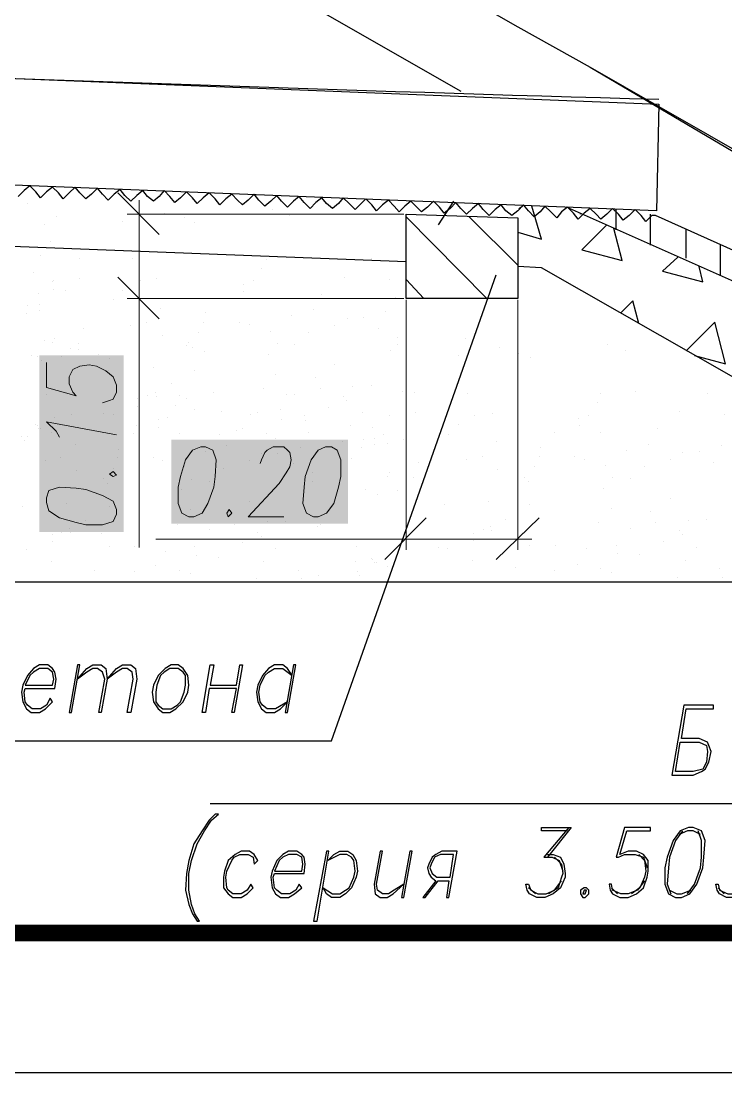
# Model space of a CAD drawing. Header units: millimetres. Extents: x 4241 to 6572, y 870 to 1291.
# Drawn here: x 5366.19 to 5391.34, y 870.65 to 908.21 of the extents above; entities that cross this region are included whole.
import ezdxf
from ezdxf.enums import TextEntityAlignment as Align

# ---------------------------------------------------------------- set-up
doc = ezdxf.new("R2010")
doc.units = ezdxf.units.MM
for name, color, linetype in [('_Штамп_рамка', 7, 'Continuous'), ('PDF _0', 7, 'Continuous'), ('PDF _ДО_Штриховка', 7, 'Continuous'), ('PDF _ОВПД_Основная линия', 7, 'Continuous')]:
    doc.layers.add(name, color=color, linetype=linetype)
doc.styles.add('Romans_2.5', font='romans.shx', dxfattribs={"width": 0.75, "height": 2.5})

# ---------------------------------------------------------------- blocks, each defined once
blk = doc.blocks.new('*U779')
blk.add_lwpolyline([(0, 0), (0, 420), (1189, 420), (1189, 0), (0, 0)])
at = {"const_width": 0.6}
blk.add_lwpolyline([(20, 5), (20, 415), (1184, 415), (1184, 5), (20, 5)], dxfattribs=at)
at = {"style": 'Romans_2.5', "width": 0.75}
blk.add_attdef('ФОРМАТ', text='', height=2.5, dxfattribs=at).set_placement((1149, 2.5), align=Align.MIDDLE_LEFT)

msp = doc.modelspace()

# ---------------------------------------------------------------- linework, layer by layer
at = {"layer": 'PDF _0', "lineweight": 30}
for points in [[(5386.4884, 906.5576), (5393.3889, 902.4935), (5394.1086, 902.1971), (5392.4999, 898.514), (5385.6417, 901.5621)], [(5379.9265, 899.6147), (5322.1395, 901.8584)], [(5392.8809, 899.4454), (5388.8168, 901.2658)], [(5404.396, 888.1843), (5384.7526, 899.403), (5383.9059, 899.4454)]]:
    msp.add_lwpolyline(points, dxfattribs=at)
at = {"layer": 'PDF _0', "color": 5, "lineweight": 18}
for points in [[(5371.1208, 900.5884), (5369.6391, 902.0701)], [(5370.4011, 901.8161), (5370.4011, 898.3023), (5370.4011, 889.412)], [(5379.8418, 901.3081), (5369.9778, 901.3081)], [(5369.6391, 899.0643), (5371.1208, 897.5826)], [(5379.8418, 898.3023), (5369.9778, 898.3023)], [(5379.9265, 898.26), (5379.9265, 889.3273)], [(5383.9059, 898.26), (5383.9059, 889.3273)], [(5367.099, 896.0162), (5367.099, 895.1272), (5368.1574, 894.8309), (5368.0304, 894.9579), (5367.9034, 895.2542), (5367.9034, 895.5082), (5368.0304, 895.7622), (5368.2844, 895.8892), (5368.6231, 895.9316), (5368.8771, 895.8892), (5369.2158, 895.7199), (5369.4698, 895.5082), (5369.5968, 895.2119), (5369.5968, 894.9579), (5369.4698, 894.7039), (5369.3428, 894.6615), (5369.0888, 894.5769)], [(5367.5647, 893.3492), (5367.4377, 893.5608), (5367.099, 893.8995), (5369.5968, 893.4338)], [(5374.7193, 892.4178), (5374.7616, 892.5448), (5374.8886, 892.7988), (5374.9733, 892.8835), (5375.185, 893.0105), (5375.566, 893.0105), (5375.693, 892.8835), (5375.7777, 892.7988), (5375.82, 892.5448), (5375.7777, 892.2908), (5375.6507, 892.0791), (5375.3967, 891.6981), (5374.2959, 890.5127), (5375.566, 890.5127)], [(5380.6462, 890.4704), (5379.1644, 888.9887)], [(5383.1439, 888.9887), (5384.668, 890.4704)], [(5384.414, 889.7084), (5379.9265, 889.7084), (5370.9938, 889.7084)]]:
    msp.add_lwpolyline(points, dxfattribs=at)
at = {"layer": 'PDF _0', "lineweight": 9}
for points in [[(5366.4217, 901.6891), (5366.4217, 901.6891)], [(5370.0625, 901.6468), (5370.0625, 901.6468)], [(5371.2902, 901.3504), (5371.2902, 901.3504)], [(5375.1426, 901.4774), (5375.1426, 901.4774)], [(5367.4377, 901.2234), (5367.4377, 901.2234)], [(5369.8085, 901.0541), (5369.8085, 901.0541)], [(5372.0099, 901.1811), (5372.0099, 901.1811)], [(5372.3909, 901.0118), (5372.3909, 901.0118)], [(5375.7777, 901.2658), (5375.7777, 901.2658)], [(5367.0144, 900.9271), (5367.0144, 900.9271)], [(5367.226, 900.3344), (5367.226, 900.3344)], [(5366.8874, 899.8264), (5366.8874, 899.8264)], [(5368.2844, 899.7417), (5368.2844, 899.7417)], [(5370.1471, 899.7417), (5370.1471, 899.7417)], [(5374.931, 899.6994), (5374.931, 899.6994)], [(5376.1163, 899.784), (5376.1163, 899.784)], [(5378.6988, 899.7417), (5378.6988, 899.7417)], [(5366.6333, 899.2337), (5366.6333, 899.2337)], [(5374.7616, 899.3607), (5374.7616, 899.3607)], [(5367.3107, 898.895), (5367.3107, 898.895)], [(5367.353, 898.9373), (5367.353, 898.9373)], [(5368.2844, 899.022), (5368.2844, 899.022)], [(5370.4435, 898.9373), (5370.4435, 898.9373)], [(5371.0362, 899.022), (5371.0362, 899.022)], [(5374.1266, 898.8103), (5374.1266, 898.8103)], [(5374.4653, 898.9373), (5374.4653, 898.9373)], [(5377.7251, 899.0643), (5377.7251, 899.0643)], [(5379.3338, 898.9797), (5379.3338, 898.9797)], [(5366.8027, 898.4717), (5366.8027, 898.4717)], [(5367.353, 898.641), (5367.353, 898.641)], [(5367.7764, 898.5987), (5367.7764, 898.5987)], [(5369.8085, 898.5987), (5369.8085, 898.5987)], [(5374.1266, 898.5563), (5374.1266, 898.5563)], [(5376.9207, 898.4293), (5376.9207, 898.4293)], [(5379.5455, 898.3447), (5379.5455, 898.3447)], [(5366.4217, 898.0483), (5366.4217, 898.0483)], [(5366.845, 898.0906), (5366.845, 898.0906)], [(5369.4698, 898.26), (5369.4698, 898.26)], [(5371.1632, 897.9636), (5371.1632, 897.9636)], [(5373.2376, 898.3023), (5373.2376, 898.3023)], [(5374.931, 898.3023), (5374.931, 898.3023)], [(5366.3793, 897.752), (5366.3793, 897.752)], [(5366.845, 897.879), (5366.845, 897.879)], [(5372.7719, 897.7943), (5372.7719, 897.7943)], [(5375.82, 897.7096), (5375.82, 897.7096)], [(5376.6244, 897.9213), (5376.6244, 897.9213)], [(5377.8521, 897.5826), (5377.8521, 897.5826)], [(5378.4024, 897.625), (5378.4024, 897.625)], [(5379.2068, 897.8366), (5379.2068, 897.8366)], [(5368.4114, 897.244), (5368.4114, 897.244)], [(5370.1048, 897.3286), (5370.1048, 897.3286)], [(5370.6552, 897.4556), (5370.6552, 897.4556)], [(5372.6872, 897.4556), (5372.6872, 897.4556)], [(5373.9996, 897.4556), (5373.9996, 897.4556)], [(5374.3383, 897.371), (5374.3383, 897.371)], [(5377.3864, 897.3286), (5377.3864, 897.3286)], [(5378.9528, 897.244), (5378.9528, 897.244)], [(5367.3954, 896.8629), (5367.3954, 896.8629)], [(5371.2478, 896.9899), (5371.2478, 896.9899)], [(5372.5179, 897.0746), (5372.5179, 897.0746)], [(5375.1003, 897.1169), (5375.1003, 897.1169)], [(5376.455, 897.0746), (5376.455, 897.0746)], [(5379.6301, 896.9053), (5379.6301, 896.9053)], [(5382.0432, 896.8629), (5382.0432, 896.8629)], [(5367.0144, 896.8206), (5367.0144, 896.8206)], [(5367.3107, 896.7359), (5367.3107, 896.7359)], [(5367.9457, 896.5243), (5367.9457, 896.5243)], [(5368.2421, 896.6936), (5368.2421, 896.6936)], [(5368.2421, 896.4819), (5368.2421, 896.4819)], [(5372.0945, 896.6089), (5372.0945, 896.6089)], [(5372.1792, 896.7359), (5372.1792, 896.7359)], [(5372.3062, 896.5666), (5372.3062, 896.5666)], [(5375.3543, 896.6936), (5375.3543, 896.6936)], [(5375.947, 896.6513), (5375.947, 896.6513)], [(5379.6301, 896.6513), (5379.6301, 896.6513)], [(5383.2709, 896.5666), (5383.2709, 896.5666)], [(5387.1234, 896.6513), (5387.1234, 896.6513)], [(5366.5487, 896.2703), (5366.5487, 896.2703)], [(5366.7604, 896.2279), (5366.7604, 896.2279)], [(5366.9297, 896.1009), (5366.9297, 896.1009)], [(5367.6494, 896.2279), (5367.6494, 896.2279)], [(5368.9618, 896.3126), (5368.9618, 896.3126)], [(5369.3428, 896.1432), (5369.3428, 896.1432)], [(5372.7296, 896.3973), (5372.7296, 896.3973)], [(5375.0156, 896.3126), (5375.0156, 896.3126)], [(5379.3761, 896.4396), (5379.3761, 896.4396)], [(5381.7892, 896.2703), (5381.7892, 896.2703)], [(5383.9483, 896.3549), (5383.9483, 896.3549)], [(5384.3716, 896.1856), (5384.3716, 896.1856)], [(5387.7584, 896.4396), (5387.7584, 896.4396)], [(5369.3004, 895.7199), (5369.3004, 895.7199)], [(5370.9092, 895.8469), (5370.9092, 895.8469)], [(5372.3909, 895.7199), (5372.3909, 895.7199)], [(5377.3864, 895.9316), (5377.3864, 895.9316)], [(5375.2696, 895.5929), (5375.2696, 895.5929)], [(5376.709, 895.4659), (5376.709, 895.4659)], [(5370.9938, 894.9579), (5370.9938, 894.9579)], [(5371.5442, 895.2542), (5371.5442, 895.2542)], [(5373.0682, 894.9579), (5373.0682, 894.9579)], [(5374.8463, 895.0849), (5374.8463, 895.0849)], [(5376.8784, 895.0849), (5376.8784, 895.0849)], [(5378.0214, 895.1695), (5378.0214, 895.1695)], [(5378.6988, 895.2119), (5378.6988, 895.2119)], [(5379.7995, 895.0002), (5379.7995, 895.0002)], [(5379.9265, 895.0849), (5379.9265, 895.0849)], [(5380.2228, 894.9579), (5380.2228, 894.9579)], [(5388.0971, 895.0002), (5388.0971, 895.0002)], [(5367.099, 894.8732), (5367.099, 894.8732)], [(5370.3588, 894.7462), (5370.3588, 894.7462)], [(5370.6975, 894.8309), (5370.6975, 894.8309)], [(5371.0362, 894.7885), (5371.0362, 894.7885)], [(5371.8405, 894.8309), (5371.8405, 894.8309)], [(5372.0945, 894.7462), (5372.0945, 894.7462)], [(5375.6507, 894.8732), (5375.6507, 894.8732)], [(5375.947, 894.8732), (5375.947, 894.8732)], [(5377.6827, 894.7885), (5377.6827, 894.7885)], [(5377.8097, 894.6615), (5377.8097, 894.6615)], [(5382.1279, 894.9155), (5382.1279, 894.9155)], [(5386.7424, 894.5769), (5386.7424, 894.5769)], [(5386.8694, 894.9155), (5386.8694, 894.9155)], [(5390.6795, 894.9155), (5390.6795, 894.9155)], [(5369.1311, 894.1958), (5369.1311, 894.1958)], [(5370.3588, 894.4499), (5370.3588, 894.4499)], [(5371.7135, 894.4922), (5371.7135, 894.4922)], [(5372.3909, 894.3229), (5372.3909, 894.3229)], [(5373.3222, 894.2805), (5373.3222, 894.2805)], [(5374.6346, 894.2382), (5374.6346, 894.2382)], [(5375.439, 894.3229), (5375.439, 894.3229)], [(5377.1747, 894.4075), (5377.1747, 894.4075)], [(5378.3601, 894.2382), (5378.3601, 894.2382)], [(5380.2652, 894.2382), (5380.2652, 894.2382)], [(5383.0169, 894.1958), (5383.0169, 894.1958)], [(5389.6635, 894.2805), (5389.6635, 894.2805)], [(5367.3954, 894.0688), (5367.3954, 894.0688)], [(5367.9881, 894.1535), (5367.9881, 894.1535)], [(5369.4698, 894.1535), (5369.4698, 894.1535)], [(5371.0785, 893.9842), (5371.0785, 893.9842)], [(5371.4172, 894.0688), (5371.4172, 894.0688)], [(5374.3806, 894.1535), (5374.3806, 894.1535)], [(5375.4813, 893.9842), (5375.4813, 893.9842)], [(5376.2857, 894.1112), (5376.2857, 894.1112)], [(5376.328, 893.9418), (5376.328, 893.9418)], [(5379.3338, 894.1112), (5379.3338, 894.1112)], [(5382.3819, 894.1112), (5382.3819, 894.1112)], [(5386.065, 894.0265), (5386.065, 894.0265)], [(5386.446, 894.1112), (5386.446, 894.1112)], [(5391.2722, 894.1535), (5391.2722, 894.1535)], [(5366.718, 893.8148), (5366.718, 893.8148)], [(5366.7604, 893.7725), (5366.7604, 893.7725)], [(5366.7604, 893.7725), (5366.7604, 893.7725)], [(5366.8027, 893.6455), (5366.8027, 893.6455)], [(5366.8874, 893.6455), (5366.8874, 893.6455)], [(5367.2684, 893.5185), (5367.2684, 893.5185)], [(5370.1895, 893.4762), (5370.1895, 893.4762)], [(5370.3165, 893.7725), (5370.3165, 893.7725)], [(5371.0785, 893.6878), (5371.0785, 893.6878)], [(5371.8405, 893.4762), (5371.8405, 893.4762)], [(5371.8405, 893.4762), (5371.8405, 893.4762)], [(5373.8726, 893.6032), (5373.8726, 893.6032)], [(5374.0843, 893.6455), (5374.0843, 893.6455)], [(5374.931, 893.4762), (5374.931, 893.4762)], [(5376.455, 893.5185), (5376.455, 893.5185)], [(5377.9367, 893.7725), (5377.9367, 893.7725)], [(5378.7411, 893.6878), (5378.7411, 893.6878)], [(5381.7892, 893.8148), (5381.7892, 893.8148)], [(5385.2183, 893.5185), (5385.2183, 893.5185)], [(5386.1074, 893.7725), (5386.1074, 893.7725)], [(5386.8694, 893.5185), (5386.8694, 893.5185)], [(5388.9015, 893.6455), (5388.9015, 893.6455)], [(5366.21, 893.3915), (5366.21, 893.3915)], [(5366.2947, 893.2221), (5366.2947, 893.2221)], [(5366.4217, 893.3915), (5366.4217, 893.3915)], [(5368.1151, 893.0951), (5368.1151, 893.0951)], [(5373.2799, 893.4338), (5373.2799, 893.4338)], [(5375.2696, 893.3068), (5375.2696, 893.3068)], [(5377.6404, 893.1798), (5377.6404, 893.1798)], [(5378.4024, 893.2645), (5378.4024, 893.2645)], [(5378.7834, 893.3068), (5378.7834, 893.3068)], [(5378.7834, 893.0951), (5378.7834, 893.0951)], [(5379.1221, 893.4338), (5379.1221, 893.4338)], [(5379.2491, 893.1375), (5379.2491, 893.1375)], [(5379.8418, 893.2645), (5379.8418, 893.2645)], [(5381.4505, 893.4338), (5381.4505, 893.4338)], [(5383.1439, 893.1798), (5383.1439, 893.1798)], [(5388.5628, 893.0951), (5388.5628, 893.0951)], [(5369.6815, 892.9258), (5369.6815, 892.9258)], [(5372.7719, 892.8411), (5372.7719, 892.8411)], [(5373.5339, 893.0528), (5373.5339, 893.0528)], [(5374.7616, 892.7565), (5374.7616, 892.7565)], [(5375.3543, 892.7565), (5375.3543, 892.7565)], [(5376.1587, 892.9681), (5376.1587, 892.9681)], [(5378.3178, 892.9681), (5378.3178, 892.9681)], [(5384.7103, 892.9681), (5384.7103, 892.9681)], [(5387.8007, 892.8835), (5387.8007, 892.8835)], [(5389.7905, 892.7988), (5389.7905, 892.7988)], [(5390.3832, 892.8411), (5390.3832, 892.8411)], [(5391.1875, 893.0528), (5391.1875, 893.0528)], [(5367.0567, 892.5025), (5367.0567, 892.5025)], [(5367.607, 892.6295), (5367.607, 892.6295)], [(5369.6391, 892.6295), (5369.6391, 892.6295)], [(5370.9092, 892.6295), (5370.9092, 892.6295)], [(5371.2478, 892.5025), (5371.2478, 892.5025)], [(5374.3383, 892.5025), (5374.3383, 892.5025)], [(5375.9047, 892.4178), (5375.9047, 892.4178)], [(5377.9791, 892.5871), (5377.9791, 892.5871)], [(5380.3498, 892.4601), (5380.3498, 892.4601)], [(5382.0856, 892.5448), (5382.0856, 892.5448)], [(5382.6359, 892.6718), (5382.6359, 892.6718)], [(5384.668, 892.6718), (5384.668, 892.6718)], [(5385.938, 892.6718), (5385.938, 892.6718)], [(5386.2767, 892.5448), (5386.2767, 892.5448)], [(5387.0387, 892.3331), (5387.0387, 892.3331)], [(5389.3671, 892.5448), (5389.3671, 892.5448)], [(5390.8912, 892.4601), (5390.8912, 892.4601)], [(5368.1574, 892.1638), (5368.1574, 892.1638)], [(5369.4698, 892.2484), (5369.4698, 892.2484)], [(5372.0099, 892.2908), (5372.0099, 892.2908)], [(5373.4069, 892.2484), (5373.4069, 892.2484)], [(5376.582, 892.0791), (5376.582, 892.0791)], [(5379.2491, 891.9521), (5379.2491, 891.9521)], [(5379.3338, 892.0791), (5379.3338, 892.0791)], [(5383.1863, 892.2061), (5383.1863, 892.2061)], [(5384.4986, 892.2908), (5384.4986, 892.2908)], [(5388.4358, 892.2908), (5388.4358, 892.2908)], [(5369.1311, 891.8674), (5369.1311, 891.8674)], [(5369.2581, 891.6981), (5369.2581, 891.6981)], [(5372.2639, 891.8251), (5372.2639, 891.8251)], [(5372.8989, 891.7828), (5372.8989, 891.7828)], [(5376.582, 891.7828), (5376.582, 891.7828)], [(5379.9265, 891.6981), (5379.9265, 891.6981)], [(5380.1805, 891.9098), (5380.1805, 891.9098)], [(5384.16, 891.9098), (5384.16, 891.9098)], [(5384.287, 891.7828), (5384.287, 891.7828)], [(5387.2927, 891.9098), (5387.2927, 891.9098)], [(5387.9278, 891.8674), (5387.9278, 891.8674)], [(5371.9252, 891.4864), (5371.9252, 891.4864)], [(5378.4871, 891.4864), (5378.4871, 891.4864)], [(5378.9104, 891.3171), (5378.9104, 891.3171)], [(5379.6301, 891.4441), (5379.6301, 891.4441)], [(5386.9541, 891.5288), (5386.9541, 891.5288)], [(5366.2523, 890.8937), (5366.2523, 890.8937)], [(5367.8187, 890.9784), (5367.8187, 890.9784)], [(5369.3428, 890.8937), (5369.3428, 890.8937)], [(5374.3383, 891.0631), (5374.3383, 891.0631)], [(5381.2812, 890.9361), (5381.2812, 890.9361)], [(5382.8476, 891.0631), (5382.8476, 891.0631)], [(5384.3293, 890.9361), (5384.3293, 890.9361)], [(5389.3671, 891.1477), (5389.3671, 891.1477)], [(5372.2215, 890.7667), (5372.2215, 890.7667)], [(5373.6186, 890.5974), (5373.6186, 890.5974)], [(5387.2504, 890.8091), (5387.2504, 890.8091)], [(5388.6474, 890.6821), (5388.6474, 890.6821)], [(5367.9034, 890.0894), (5367.9034, 890.0894)], [(5368.4961, 890.3857), (5368.4961, 890.3857)], [(5371.7559, 890.2164), (5371.7559, 890.2164)], [(5373.7879, 890.2164), (5373.7879, 890.2164)], [(5374.9733, 890.3434), (5374.9733, 890.3434)], [(5375.6083, 890.3434), (5375.6083, 890.3434)], [(5376.7514, 890.174), (5376.7514, 890.174)], [(5376.8784, 890.2164), (5376.8784, 890.2164)], [(5382.9322, 890.174), (5382.9322, 890.174)], [(5383.4826, 890.4281), (5383.4826, 890.4281)], [(5386.7847, 890.301), (5386.7847, 890.301)], [(5387.9278, 890.0894), (5387.9278, 890.0894)], [(5388.8168, 890.301), (5388.8168, 890.301)], [(5390.0022, 890.3857), (5390.0022, 890.3857)], [(5390.6372, 890.4281), (5390.6372, 890.4281)], [(5367.3107, 889.8777), (5367.3107, 889.8777)], [(5367.6494, 889.9624), (5367.6494, 889.9624)], [(5367.9457, 889.9624), (5367.9457, 889.9624)], [(5369.0464, 889.92), (5369.0464, 889.92)], [(5372.8989, 890.047), (5372.8989, 890.047)], [(5374.6346, 889.9624), (5374.6346, 889.9624)], [(5374.7616, 889.793), (5374.7616, 889.793)], [(5382.3396, 889.92), (5382.3396, 889.92)], [(5382.6782, 890.047), (5382.6782, 890.047)], [(5382.9746, 890.0047), (5382.9746, 890.0047)], [(5384.0753, 889.9624), (5384.0753, 889.9624)], [(5389.6635, 890.0047), (5389.6635, 890.0047)], [(5389.7905, 889.8777), (5389.7905, 889.8777)], [(5366.3793, 889.3273), (5366.3793, 889.3273)], [(5367.3107, 889.6237), (5367.3107, 889.6237)], [(5369.3428, 889.4543), (5369.3428, 889.4543)], [(5370.2318, 889.4543), (5370.2318, 889.4543)], [(5372.3909, 889.4543), (5372.3909, 889.4543)], [(5374.0843, 889.5814), (5374.0843, 889.5814)], [(5375.2696, 889.3697), (5375.2696, 889.3697)], [(5378.1484, 889.4543), (5378.1484, 889.4543)], [(5381.0695, 889.412), (5381.0695, 889.412)], [(5381.4082, 889.3697), (5381.4082, 889.3697)], [(5382.3396, 889.666), (5382.3396, 889.666)], [(5384.3293, 889.4967), (5384.3293, 889.4967)], [(5385.2607, 889.4967), (5385.2607, 889.4967)], [(5386.3614, 889.3697), (5386.3614, 889.3697)], [(5387.4197, 889.4967), (5387.4197, 889.4967)], [(5389.1131, 889.6237), (5389.1131, 889.6237)], [(5390.2985, 889.412), (5390.2985, 889.412)], [(5371.3325, 889.285), (5371.3325, 889.285)], [(5372.4332, 889.1157), (5372.4332, 889.1157)], [(5373.2376, 889.0733), (5373.2376, 889.0733)], [(5378.6988, 889.031), (5378.6988, 889.031)], [(5378.7411, 888.9887), (5378.7411, 888.9887)], [(5382.2972, 888.9463), (5382.2972, 888.9463)], [(5387.4621, 889.2003), (5387.4621, 889.2003)], [(5388.2664, 889.158), (5388.2664, 889.158)], [(5389.8752, 888.9463), (5389.8752, 888.9463)], [(5367.2684, 888.904), (5367.2684, 888.904)], [(5368.7924, 888.6077), (5368.7924, 888.6077)], [(5370.2318, 888.5653), (5370.2318, 888.5653)], [(5370.9938, 888.777), (5370.9938, 888.777)], [(5371.8405, 888.6077), (5371.8405, 888.6077)], [(5374.8463, 888.904), (5374.8463, 888.904)], [(5376.074, 888.6077), (5376.074, 888.6077)], [(5378.1061, 888.904), (5378.1061, 888.904)], [(5378.1907, 888.5653), (5378.1907, 888.5653)], [(5378.7834, 888.8617), (5378.7834, 888.8617)], [(5378.8681, 888.8617), (5378.8681, 888.8617)], [(5379.2491, 888.7347), (5379.2491, 888.7347)], [(5383.8213, 888.6923), (5383.8213, 888.6923)], [(5385.2183, 888.6077), (5385.2183, 888.6077)], [(5386.0227, 888.8193), (5386.0227, 888.8193)], [(5386.8694, 888.65), (5386.8694, 888.65)], [(5391.1029, 888.65), (5391.1029, 888.65)], [(5372.2215, 888.4806), (5372.2215, 888.4806)], [(5374.5923, 888.3113), (5374.5923, 888.3113)], [(5376.201, 888.3113), (5376.201, 888.3113)], [(5376.7937, 888.396), (5376.7937, 888.396)], [(5378.2754, 888.396), (5378.2754, 888.396)], [(5387.2504, 888.523), (5387.2504, 888.523)], [(5389.6211, 888.3536), (5389.6211, 888.3536)], [(5391.2299, 888.3536), (5391.2299, 888.3536)]]:
    msp.add_lwpolyline(points, dxfattribs=at)
at = {"layer": 'PDF _0', "lineweight": 25}
for points in [[(5383.9059, 900.6731), (5384.7526, 900.4191), (5384.414, 901.6044)], [(5383.9483, 901.5198), (5384.0753, 901.6044)], [(5386.1497, 901.3081), (5386.1497, 901.3504)], [(5387.4197, 900.7577), (5387.4197, 901.4774)], [(5388.6474, 900.2074), (5388.6474, 901.3081)], [(5387.0811, 900.9271), (5386.192, 900.038), (5387.6314, 899.657), (5387.3351, 900.8001)], [(5389.9175, 899.7417), (5389.9175, 900.7577)], [(5391.1452, 899.1067), (5391.1452, 900.2074)], [(5389.6211, 899.784), (5389.0708, 899.276), (5390.5102, 898.895), (5390.3832, 899.4454)], [(5321.1658, 882.5114), (5377.2594, 882.5114), (5383.1439, 899.149)], [(5388.2241, 897.4133), (5388.0124, 898.2177), (5387.5891, 897.7943)], [(5390.2138, 896.2703), (5391.3145, 895.9739), (5390.9335, 897.4556), (5389.9175, 896.4396)], [(5372.9412, 880.2677), (5405.3274, 880.2677), (5410.0689, 891.9098)], [(5229.1723, 888.1843), (5420.0599, 888.1843)], [(5385.684, 879.294), (5384.7526, 879.294), (5384.7526, 879.421), (5385.811, 879.421), (5384.9643, 878.3626)], [(5385.7263, 879.421), (5384.8373, 878.3626), (5385.1337, 878.3626), (5385.3877, 878.2356), (5385.5147, 877.8546)], [(5388.4358, 877.5159), (5388.1818, 877.1773), (5387.8431, 877.0503), (5387.5891, 877.0503), (5387.2927, 877.1773), (5387.2504, 877.3889), (5387.1657, 877.3889), (5387.2081, 877.1773), (5387.2927, 877.0503), (5387.5467, 876.9232), (5387.8431, 876.9232), (5388.1394, 877.0503), (5388.3934, 877.2619), (5388.5204, 877.6429), (5388.5628, 877.8546), (5388.5628, 878.2356), (5388.3934, 878.4473), (5388.1394, 878.5743), (5387.8431, 878.5743), (5387.5467, 878.4473), (5387.8007, 879.294), (5388.6474, 879.294), (5388.6474, 879.421), (5387.7161, 879.421), (5387.4197, 878.3626), (5387.5044, 878.3626), (5387.7161, 878.4473), (5388.0971, 878.4473), (5388.3934, 878.3626), (5388.5204, 877.9816)], [(5389.7905, 879.294), (5389.5365, 878.9553), (5389.3248, 878.3626), (5389.2825, 877.9816), (5389.2401, 877.3889), (5389.3671, 877.0503)], [(5390.4255, 879.167), (5390.1715, 879.294), (5389.9598, 879.294), (5389.6635, 879.167)], [(5389.9598, 877.0503), (5390.2138, 877.3889), (5390.4255, 877.9816), (5390.4678, 878.3626), (5390.4678, 878.9553), (5390.3408, 879.294)], [(5384.9643, 878.4473), (5385.176, 878.4473), (5385.43, 878.3626), (5385.557, 878.1086), (5385.5993, 877.7699), (5385.5993, 877.6429), (5385.43, 877.2619), (5385.176, 877.0503), (5384.8796, 876.9232), (5384.5833, 876.9232), (5384.3293, 877.0503), (5384.2446, 877.1773), (5384.2023, 877.3889), (5384.287, 877.3889), (5384.3716, 877.1773), (5384.6256, 877.0503), (5384.922, 877.0503), (5385.2183, 877.1773), (5385.4723, 877.5159)], [(5388.2241, 878.4473), (5388.4358, 878.2356), (5388.4781, 877.8546), (5388.4358, 877.6429), (5388.2664, 877.2619), (5387.9701, 877.0503)], [(5391.7379, 878.4473), (5391.9072, 878.4473), (5392.2036, 878.3626), (5392.3306, 878.1086), (5392.3729, 877.7699), (5392.3306, 877.6429), (5392.2036, 877.2619), (5391.9496, 877.0503), (5391.6532, 876.9232), (5391.3569, 876.9232), (5391.1029, 877.0503), (5391.0182, 877.1773), (5390.9759, 877.3889), (5391.0605, 877.3889), (5391.1029, 877.1773), (5391.3992, 877.0503), (5391.6532, 877.0503), (5391.9919, 877.1773), (5392.2459, 877.5159)], [(5385.2183, 878.3626), (5385.4723, 878.1086), (5385.5147, 877.7699), (5385.4723, 877.6429), (5385.3453, 877.2619), (5385.0067, 877.0503)], [(5384.541, 877.0503), (5384.287, 877.2619)], [(5387.4621, 877.0503), (5387.2504, 877.2619)], [(5389.3248, 877.1773), (5389.5788, 877.0503), (5389.7481, 877.0503), (5390.0868, 877.1773)], [(5391.2722, 877.0503), (5391.0605, 877.2619)]]:
    msp.add_lwpolyline(points, dxfattribs=at)
at = {"layer": 'PDF _0', "color": 5, "lineweight": 18}
for points in [[(5372.6026, 893.0105), (5372.3062, 892.8835), (5372.0522, 892.5448), (5371.8829, 891.9521), (5371.7982, 891.5711), (5371.7982, 890.9784), (5371.9252, 890.6397), (5372.1792, 890.5127), (5372.3485, 890.5127), (5372.6449, 890.6397), (5372.8566, 890.9784), (5373.0682, 891.5711), (5373.1106, 891.9521), (5373.1529, 892.5448), (5373.0259, 892.8835), (5372.7719, 893.0105)], [(5377.0477, 893.0105), (5376.7937, 892.8835), (5376.5397, 892.5448), (5376.328, 891.9521), (5376.2857, 891.5711), (5376.2433, 890.9784), (5376.3704, 890.6397), (5376.6244, 890.5127), (5376.7937, 890.5127), (5377.09, 890.6397), (5377.3441, 890.9784), (5377.5134, 891.5711), (5377.5981, 891.9521), (5377.5981, 892.5448), (5377.4711, 892.8835), (5377.2594, 893.0105)], [(5369.3428, 892.0368), (5369.4698, 891.9521), (5369.5968, 891.9944), (5369.4698, 892.1214)], [(5367.099, 891.0207), (5367.1837, 890.7244), (5367.5647, 890.4704), (5368.1574, 890.301), (5368.4961, 890.2164), (5369.0888, 890.2164), (5369.4698, 890.3434), (5369.5968, 890.5974), (5369.5968, 890.7667), (5369.4698, 891.0631), (5369.0888, 891.2747), (5368.4961, 891.4864), (5368.1574, 891.5288), (5367.5647, 891.5711), (5367.1837, 891.4441), (5367.099, 891.1901)], [(5373.6186, 890.7667), (5373.5339, 890.6397), (5373.5763, 890.5127), (5373.7033, 890.6397)]]:
    msp.add_lwpolyline(points, close=True, dxfattribs=at)
at = {"layer": 'PDF _0', "lineweight": 25}
for points in [[(5366.337, 884.3742), (5367.3954, 884.3742), (5367.4377, 884.7129), (5367.3954, 884.9669), (5367.3107, 885.0939), (5367.1414, 885.2209), (5366.845, 885.2209), (5366.6333, 885.0939), (5366.4217, 884.8399), (5366.2523, 884.5012), (5366.21, 884.2472), (5366.2523, 883.9085), (5366.3793, 883.6545), (5366.5487, 883.5275), (5366.845, 883.5275), (5367.0567, 883.6545), (5367.3107, 883.9085), (5367.226, 884.0355), (5367.099, 883.7815), (5366.8874, 883.6545), (5366.591, 883.6545), (5366.4217, 883.7815), (5366.337, 883.9085), (5366.2947, 884.2472)], [(5367.9881, 883.5275), (5368.2844, 885.2209), (5368.1997, 885.2209), (5367.9034, 883.5275)], [(5369.0464, 883.5275), (5368.9618, 883.5275), (5369.1734, 884.7129), (5369.0888, 884.9669), (5368.9194, 885.0939), (5368.7501, 885.0939), (5368.5384, 884.9669), (5368.1997, 884.7129), (5368.5384, 885.0939), (5368.7501, 885.2209), (5369.0464, 885.2209), (5369.2158, 885.0939), (5369.2581, 884.7129)], [(5370.1048, 883.5275), (5369.9778, 883.5275), (5370.1895, 884.7129), (5370.1471, 884.9669), (5369.9778, 885.0939), (5369.8085, 885.0939), (5369.5968, 884.9669), (5369.2581, 884.7129), (5369.5968, 885.0939), (5369.8085, 885.2209), (5370.1048, 885.2209), (5370.2741, 885.0939), (5370.3165, 884.7129)], [(5371.5442, 885.2209), (5371.3325, 885.0939), (5371.0785, 884.8399), (5370.9092, 884.5012), (5370.8668, 884.2472), (5370.9092, 883.9085), (5371.0785, 883.6545), (5371.2478, 883.5275), (5371.5019, 883.5275), (5371.7135, 883.6545), (5371.9675, 883.9085), (5372.1369, 884.2472), (5372.1792, 884.5012), (5372.1369, 884.8399), (5371.9675, 885.0939), (5371.7982, 885.2209)], [(5372.7719, 883.5275), (5372.6449, 883.5275), (5372.9412, 885.2209), (5373.0682, 885.2209), (5372.9412, 884.5012), (5373.8726, 884.5012), (5373.9996, 885.2209), (5374.0843, 885.2209), (5373.7879, 883.5275), (5373.7033, 883.5275), (5373.8726, 884.3742), (5372.8989, 884.3742)], [(5375.693, 883.9085), (5375.2696, 883.6545), (5374.9733, 883.6545), (5374.804, 883.7815), (5374.7193, 883.9085), (5374.677, 884.2472), (5374.7193, 884.5012), (5374.8886, 884.8399), (5375.0156, 884.9669), (5375.2273, 885.0939), (5375.5237, 885.0939), (5375.8623, 884.8399), (5375.693, 885.0939), (5375.5237, 885.2209), (5375.2273, 885.2209), (5375.0156, 885.0939), (5374.804, 884.8399), (5374.6346, 884.5012), (5374.5923, 884.2472), (5374.6346, 883.9085), (5374.7616, 883.6545), (5374.931, 883.5275), (5375.2273, 883.5275), (5375.439, 883.6545)], [(5375.693, 883.5275), (5375.9893, 885.2209), (5375.9047, 885.2209), (5375.6083, 883.5275)], [(5367.3107, 884.5012), (5367.353, 884.7129), (5367.3107, 884.9669), (5367.1414, 885.0939), (5366.845, 885.0939), (5366.6333, 884.9669), (5366.5063, 884.8399), (5366.337, 884.5012)], [(5371.5019, 885.0939), (5371.2902, 884.9669), (5371.1632, 884.8399), (5371.0362, 884.5012), (5370.9938, 884.2472), (5370.9938, 883.9085), (5371.0785, 883.7815), (5371.2478, 883.6545), (5371.5442, 883.6545), (5371.7559, 883.7815), (5371.8829, 883.9085), (5372.0099, 884.2472), (5372.0522, 884.5012), (5372.0522, 884.8399), (5371.9675, 884.9669), (5371.7982, 885.0939)], [(5389.9175, 883.6545), (5390.8912, 883.6545), (5390.8912, 883.7815), (5389.8328, 883.7815), (5389.4095, 881.2837), (5390.1715, 881.2837), (5390.4678, 881.4107), (5390.5948, 881.4954), (5390.7219, 881.7494), (5390.8065, 882.1304), (5390.7219, 882.3421), (5390.6795, 882.4691), (5390.3832, 882.5961), (5389.7481, 882.5961)], [(5389.7058, 882.4691), (5390.3832, 882.4691), (5390.6372, 882.3421), (5390.6795, 882.1304), (5390.6372, 881.7494), (5390.5102, 881.4954), (5390.1715, 881.4107), (5389.5365, 881.4107)], [(5372.5602, 876.0766), (5372.3909, 876.3306), (5372.2639, 876.6692), (5372.1792, 877.1773), (5372.1792, 877.7699), (5372.2639, 878.2356), (5372.4756, 878.8283), (5372.7296, 879.294), (5372.9836, 879.675), (5373.2376, 879.8867), (5373.1106, 879.8867), (5372.8989, 879.675), (5372.6449, 879.294), (5372.3485, 878.8283), (5372.1792, 878.2356), (5372.0945, 877.7699), (5372.0522, 877.1773), (5372.1792, 876.6692), (5372.3062, 876.3306), (5372.4756, 876.0766)], [(5390.0022, 879.421), (5389.7058, 879.294), (5389.4518, 878.9553), (5389.2401, 878.3626), (5389.1555, 877.9816), (5389.1555, 877.3889), (5389.2825, 877.0503), (5389.5365, 876.9232), (5389.7481, 876.9232), (5390.0445, 877.0503), (5390.2985, 877.3889), (5390.5102, 877.9816), (5390.5525, 878.3626), (5390.5948, 878.9553), (5390.4678, 879.294), (5390.1715, 879.421)], [(5374.4653, 877.2619), (5374.3806, 877.3889), (5374.2536, 877.1773), (5374.0419, 877.0503), (5373.7456, 877.0503), (5373.5763, 877.1773), (5373.5339, 877.2619), (5373.4916, 877.6429), (5373.5339, 877.8546), (5373.7033, 878.2356), (5373.7879, 878.3626), (5373.9996, 878.4473), (5374.2959, 878.4473), (5374.4653, 878.3626), (5374.5076, 878.1086), (5374.6346, 878.2356), (5374.5076, 878.4473), (5374.3383, 878.5743), (5374.0419, 878.5743), (5373.8303, 878.4473), (5373.5763, 878.2356), (5373.4493, 877.8546), (5373.4069, 877.6429), (5373.4069, 877.2619), (5373.5763, 877.0503), (5373.7456, 876.9232), (5374.0419, 876.9232), (5374.2536, 877.0503)], [(5375.2273, 877.7699), (5376.2857, 877.7699), (5376.328, 878.1086), (5376.2857, 878.3626), (5376.201, 878.4473), (5376.0317, 878.5743), (5375.7353, 878.5743), (5375.5237, 878.4473), (5375.312, 878.2356), (5375.1426, 877.8546), (5375.1003, 877.6429), (5375.1426, 877.2619), (5375.2696, 877.0503), (5375.439, 876.9232), (5375.7353, 876.9232), (5375.947, 877.0503), (5376.201, 877.2619), (5376.1163, 877.3889), (5375.9893, 877.1773), (5375.7777, 877.0503), (5375.4813, 877.0503), (5375.312, 877.1773), (5375.2273, 877.2619), (5375.185, 877.6429)], [(5376.201, 877.8546), (5376.2433, 878.1086), (5376.201, 878.3626), (5376.0317, 878.4473), (5375.7353, 878.4473), (5375.5237, 878.3626), (5375.3967, 878.2356), (5375.2273, 877.8546)], [(5376.7514, 876.0766), (5377.1747, 878.5743), (5377.09, 878.5743), (5376.6244, 876.0766)], [(5376.963, 877.2619), (5377.3017, 877.0503), (5377.5557, 877.0503), (5377.7674, 877.1773), (5377.8944, 877.2619), (5378.0637, 877.6429), (5378.1061, 877.8546), (5378.0637, 878.2356), (5377.9791, 878.3626), (5377.8097, 878.4473), (5377.5557, 878.4473), (5377.1324, 878.2356), (5377.3441, 878.4473), (5377.5557, 878.5743), (5377.8521, 878.5743), (5378.0214, 878.4473), (5378.1484, 878.2356), (5378.1907, 877.8546), (5378.1484, 877.6429), (5377.9791, 877.2619), (5377.7674, 877.0503), (5377.5557, 876.9232), (5377.2594, 876.9232), (5377.09, 877.0503)], [(5379.8418, 877.3889), (5379.5031, 877.1773), (5379.2915, 877.0503), (5379.0798, 877.0503), (5378.9104, 877.1773), (5378.8681, 877.3889), (5379.0798, 878.5743), (5378.9951, 878.5743), (5378.7834, 877.3889), (5378.8258, 877.0503), (5378.9951, 876.9232), (5379.2491, 876.9232), (5379.4608, 877.0503), (5379.8418, 877.3889), (5379.7571, 876.9232), (5379.8418, 876.9232), (5380.1382, 878.5743), (5380.0535, 878.5743)], [(5381.0695, 877.5159), (5381.4505, 877.5159), (5381.3659, 876.9232), (5381.4505, 876.9232), (5381.7469, 878.5743), (5381.1965, 878.5743), (5380.9848, 878.4473), (5380.8578, 878.3626), (5380.7308, 878.1086), (5380.6885, 877.9816), (5380.7308, 877.7699), (5380.8155, 877.6429), (5380.9848, 877.5159), (5380.5192, 876.9232), (5380.6038, 876.9232)], [(5381.4929, 877.6429), (5381.6199, 878.4473), (5381.1542, 878.4473), (5380.9425, 878.3626), (5380.8155, 878.1086), (5380.7732, 877.9816), (5380.8578, 877.7699), (5381.0272, 877.6429)], [(5386.2767, 877.2619), (5386.1497, 877.1773), (5386.1497, 877.0503), (5386.2344, 876.9232), (5386.319, 876.9232), (5386.446, 877.0503), (5386.446, 877.1773), (5386.3614, 877.2619)], [(5386.2767, 877.1773), (5386.2344, 877.0503), (5386.319, 877.0503), (5386.3614, 877.1773)]]:
    msp.add_lwpolyline(points, close=True, dxfattribs=at)
at = {"layer": 'PDF _0', "color": 7, "true_color": 0xffffff, "transparency": 33554559}
for points in [[(5366.845, 889.9624), (5369.8508, 889.9624), (5366.845, 896.2703)], [(5369.8508, 889.9624), (5366.845, 896.2703), (5369.8508, 896.2703)], [(5371.5442, 893.2645), (5371.5442, 890.2587), (5377.8521, 893.2645)], [(5371.5442, 890.2587), (5377.8521, 893.2645), (5377.8521, 890.2587)]]:
    msp.add_solid(points, dxfattribs=at)
at = {"layer": 'PDF _ДО_Штриховка', "lineweight": 18}
for points in [[(5382.8052, 898.3023), (5379.9265, 901.2234)], [(5383.9059, 899.4877), (5382.1702, 901.2234)], [(5380.5615, 898.3023), (5379.9265, 898.9797)]]:
    msp.add_lwpolyline(points, dxfattribs=at)
at = {"layer": 'PDF _ОВПД_Основная линия', "lineweight": 30}
for points in [[(5322.3088, 937.081), (5334.1202, 936.446), (5383.9059, 907.997), (5386.4884, 906.5576), (5388.9438, 905.1606), (5412.4396, 891.6981)], [(5322.2665, 934.0752), (5333.2312, 933.5249), (5381.8739, 905.7109)], [(5322.1818, 907.9123), (5388.9438, 905.2452), (5388.8591, 901.4351), (5322.1818, 904.1022)], [(5388.8168, 901.2658), (5388.6898, 901.2658), (5388.4781, 901.0541), (5388.3088, 901.2658), (5388.0971, 901.4774), (5387.8854, 901.2658), (5387.6737, 901.0964), (5387.5044, 901.3081), (5387.2927, 901.5198), (5387.0811, 901.3081), (5386.8694, 901.1388), (5386.7, 901.3081), (5386.4884, 901.5198), (5386.2767, 901.3504), (5386.065, 901.1388), (5385.8957, 901.3504), (5385.684, 901.5621), (5385.4723, 901.3928), (5385.303, 901.1811), (5385.0913, 901.3928), (5384.8796, 901.6044), (5384.7103, 901.3928), (5384.4986, 901.2234), (5384.287, 901.4351), (5384.1176, 901.6468), (5383.9059, 901.4351), (5383.6943, 901.2658), (5383.4826, 901.4351), (5383.3133, 901.6468), (5383.1016, 901.4774), (5382.8899, 901.2658), (5382.6782, 901.4774), (5382.5089, 901.6891), (5382.2972, 901.5198), (5382.0856, 901.3081), (5381.8739, 901.5198), (5381.7045, 901.7314), (5381.4929, 901.5198), (5381.2812, 901.3504), (5381.1119, 901.5621), (5380.9002, 901.7738), (5380.6885, 901.5621), (5380.4768, 901.3928), (5380.3075, 901.5621), (5380.0958, 901.7738), (5379.8841, 901.6044), (5379.6725, 901.3928), (5379.5031, 901.6044), (5379.2915, 901.8161), (5379.0798, 901.6468), (5378.8681, 901.4351), (5378.6988, 901.6468), (5378.4871, 901.8584), (5378.2754, 901.6468), (5378.1061, 901.4774), (5377.8944, 901.6891), (5377.6827, 901.9008), (5377.5134, 901.6891), (5377.3017, 901.5198), (5377.09, 901.6891), (5376.9207, 901.9008), (5376.709, 901.7314), (5376.4974, 901.5198), (5376.2857, 901.7314), (5376.1163, 901.9431), (5375.9047, 901.7738), (5375.693, 901.5621), (5375.4813, 901.7738), (5375.312, 901.9855), (5375.1003, 901.7738), (5374.8886, 901.6044), (5374.677, 901.8161), (5374.5076, 902.0278), (5374.2959, 901.8161), (5374.0843, 901.6468), (5373.9149, 901.8161), (5373.7033, 902.0278), (5373.4916, 901.8584), (5373.2799, 901.6468), (5373.1106, 901.8584), (5372.8989, 902.0701), (5372.6872, 901.9008), (5372.4756, 901.6891), (5372.3062, 901.9008), (5372.0945, 902.1125), (5371.8829, 901.9008), (5371.6712, 901.7314), (5371.5019, 901.9431), (5371.2902, 902.1548), (5371.1208, 901.9431), (5370.9092, 901.7738), (5370.6975, 901.9431), (5370.5282, 902.1548), (5370.3165, 901.9855), (5370.1048, 901.7738), (5369.8931, 901.9855), (5369.7238, 902.1971), (5369.5121, 902.0278), (5369.3004, 901.8161), (5369.0888, 902.0278), (5368.9194, 902.2395), (5368.7078, 902.0278), (5368.4961, 901.8584), (5368.2844, 902.0701), (5368.1151, 902.2818), (5367.9034, 902.0701), (5367.6917, 901.8584), (5367.5224, 902.0701), (5367.3107, 902.2818), (5367.099, 902.1125), (5366.8874, 901.9008), (5366.718, 902.1125), (5366.5063, 902.3241), (5366.2947, 902.1548), (5366.083, 901.9431)], [(5381.6199, 901.7738), (5381.0695, 900.9271)], [(5380.6462, 898.3023), (5379.9265, 898.3023), (5379.9265, 901.3081), (5383.9059, 901.1811), (5383.9059, 898.3023), (5379.9265, 898.3023), (5379.9265, 901.3081)]]:
    msp.add_lwpolyline(points, dxfattribs=at)
msp.add_arc((5466.606, 3642.9427), 2738.6295, 266.9770516, 268.3749856, dxfattribs=at)

# ---------------------------------------------------------------- block references
at = {"layer": '_Штамп_рамка'}
msp.add_blockref('*U779', (4819.0524, 870.6532), dxfattribs=at)

doc.saveas('drawing.dxf')
